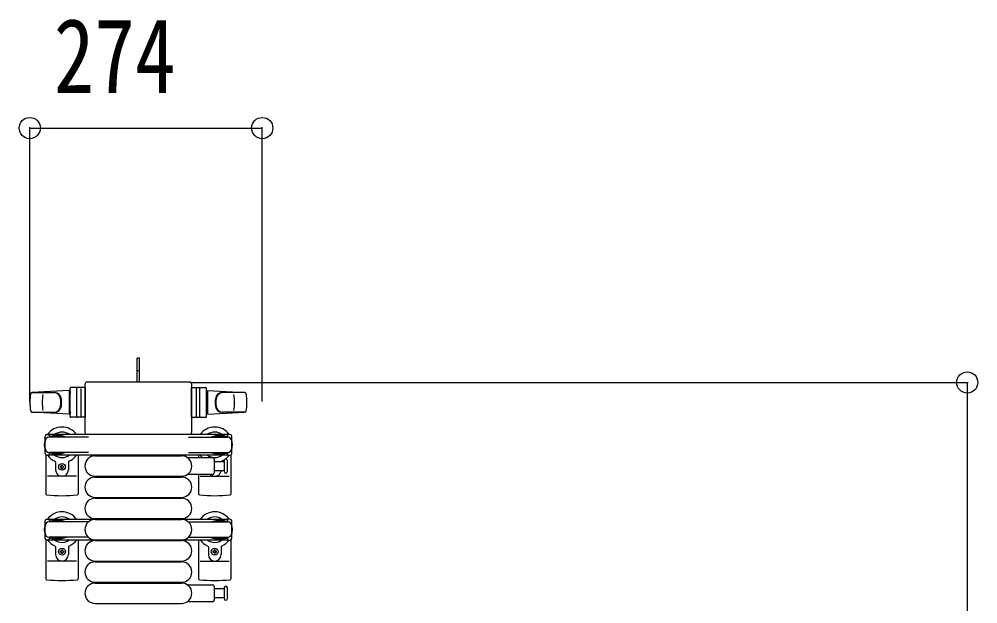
# Model space of a CAD drawing. Units: millimetres, scale not verified. Extents: x -16820 to 16820, y -11880 to 11880.
# Drawn here: x 9909 to 11039, y 2645 to 3334 of the extents above; entities that cross this region are included whole.
import ezdxf
from ezdxf.enums import TextEntityAlignment as Align

# ---------------------------------------------------------------- set-up
doc = ezdxf.new("R2010")
doc.units = ezdxf.units.MM
doc.header["$LTSCALE"] = 50
for name, color, linetype in [('0-2_YKK_13', 4, 'Continuous'), ('0-3_YKK_A1', 4, 'Continuous'), ('0-4_YKK_D', 6, 'Continuous')]:
    doc.layers.add(name, color=color, linetype=linetype)
doc.styles.add('ＭＳ ゴシック', font='')
doc.styles.get('ＭＳ ゴシック').set_extended_font_data('MS Gothic')

msp = doc.modelspace()

# ---------------------------------------------------------------- linework, layer by layer
at = {"layer": '0-2_YKK_13'}
for p, q in [((10050.58, 2934.5), (10047.58, 2934.5)), ((10047.58, 2919), (10047.58, 2934.5)), ((10050.58, 2919.65), (10047.58, 2919.65)), ((10047.58, 2906.5), (10047.58, 2919)), ((10109.58, 2906.5), (9988.58, 2906.5)), ((9988.58, 2906.5), (9988.58, 2906.5)), ((10109.58, 2906.5), (10109.58, 2906.5)), ((9967.58, 2896.5), (9923.55, 2894.07)), ((9923.97, 2894), (9949.71, 2894)), ((9967.58, 2896.5), (9967.58, 2868.5)), ((9968.58, 2895.5), (9967.58, 2895.5)), ((9967.58, 2895.5), (9967.58, 2869.5)), ((9968.58, 2866), (9968.58, 2899)), ((9968.58, 2895.5), (9968.58, 2893.1)), ((9986.58, 2900), (9969.58, 2900)), ((9976.58, 2866), (9976.58, 2899)), ((9981.08, 2899.06), (9981.08, 2865.89)), ((9986.08, 2904.01), (9986.08, 2847.5)), ((9986.08, 2904.01), (9986.08, 2904.01)), ((9986.58, 2865), (9986.58, 2900)), ((10111.58, 2865), (10111.58, 2900)), ((10111.58, 2900), (10128.58, 2900)), ((10112.08, 2847.5), (10112.08, 2904.01)), ((10112.08, 2904.01), (10112.08, 2904.01)), ((10117.08, 2899.06), (10117.08, 2865.89)), ((10121.58, 2866), (10121.58, 2899)), ((10129.58, 2866), (10129.58, 2899)), ((10129.58, 2895.5), (10129.58, 2893.1)), ((10129.58, 2895.5), (10130.58, 2895.5)), ((10130.58, 2896.5), (10130.58, 2868.5)), ((10130.58, 2896.5), (10174.61, 2894.07)), ((10130.58, 2895.5), (10130.58, 2869.5)), ((10174.19, 2894), (10148.45, 2894)), ((9923.2, 2871), (9950.39, 2871)), ((9967.58, 2868.5), (9923.55, 2870.94)), ((9968.58, 2871.9), (9968.58, 2869.5)), ((10129.58, 2871.9), (10129.58, 2869.5)), ((10130.58, 2868.5), (10174.61, 2870.94)), ((10174.96, 2871), (10147.77, 2871)), ((9968.58, 2869.5), (9967.58, 2869.5)), ((9986.58, 2865), (9969.58, 2865)), ((10111.58, 2865), (10128.58, 2865)), ((10129.58, 2869.5), (10130.58, 2869.5)), ((9939.08, 2822.2), (9939.08, 2842.8)), ((9960.88, 2842.5), (9943.88, 2842.5)), ((9990.14, 2841.5), (9944.08, 2841.5)), ((9947.38, 2843.3), (9947.38, 2842.5)), ((9957.9, 2843.3), (9947.38, 2843.3)), ((9963.88, 2841.7), (9957.9, 2843.3)), ((9963.88, 2841.7), (9963.88, 2841.5)), ((9986.08, 2847.5), (9986.08, 2847.5)), ((9988.58, 2845), (10109.58, 2845)), ((9988.58, 2845), (9988.58, 2845)), ((10108.02, 2841.5), (10154.08, 2841.5)), ((10109.58, 2845), (10109.58, 2845)), ((10112.08, 2847.5), (10112.08, 2847.5)), ((10134.28, 2841.7), (10140.27, 2843.3)), ((10134.28, 2841.7), (10134.28, 2841.5)), ((10137.28, 2842.5), (10154.28, 2842.5)), ((10140.27, 2843.3), (10150.78, 2843.3)), ((10150.78, 2843.3), (10150.78, 2842.5)), ((10159.08, 2822.2), (10159.08, 2842.8)), ((9940.08, 2820.47), (9940.08, 2774.41)), ((9943.88, 2820.2), (9941.08, 2820.2)), ((9943.88, 2823.5), (9943.88, 2820.2)), ((9960.88, 2822.5), (9943.88, 2822.5)), ((9990.14, 2823.5), (9944.08, 2823.5)), ((9947.38, 2821.7), (9947.38, 2822.5)), ((9957.9, 2821.7), (9947.38, 2821.7)), ((9963.88, 2823.31), (9957.9, 2821.7)), ((9963.88, 2823.31), (9963.88, 2823.5)), ((9978.08, 2820.5), (9978.08, 2774.41)), ((9998.08, 2819.5), (10100.08, 2819.5)), ((10108.02, 2823.5), (10154.08, 2823.5)), ((10108.76, 2817.5), (10136.58, 2817.5)), ((10120.08, 2820.5), (10120.08, 2817.5)), ((10134.28, 2823.31), (10134.28, 2823.5)), ((10134.28, 2823.31), (10140.27, 2821.7)), ((10137.28, 2822.5), (10154.28, 2822.5)), ((10138.58, 2815.5), (10138.58, 2799.5)), ((10140.27, 2821.7), (10150.78, 2821.7)), ((10150.08, 2813.75), (10150.08, 2801.25)), ((10150.78, 2821.7), (10150.78, 2822.5)), ((10154.28, 2823.5), (10154.28, 2820.2)), ((10154.28, 2820.2), (10157.08, 2820.2)), ((10158.08, 2820.47), (10158.08, 2774.41)), ((9951.58, 2812.21), (9951.58, 2803)), ((9958.64, 2807.82), (9958.64, 2808.7)), ((9959.52, 2805.18), (9959.52, 2804.3)), ((9966.58, 2812.21), (9966.58, 2803)), ((10138.58, 2813), (10150.08, 2813)), ((9976.08, 2795.5), (9942.08, 2795.5)), ((9998.08, 2795.5), (10100.08, 2795.5)), ((9998.08, 2794.5), (10100.08, 2794.5)), ((10136.58, 2797.5), (10108.76, 2797.5)), ((10120.08, 2797.5), (10120.08, 2774.41)), ((10122.08, 2795.5), (10156.08, 2795.5)), ((10150.08, 2802), (10138.58, 2802)), ((9998.08, 2770.5), (10100.08, 2770.5)), ((9998.08, 2769.5), (10100.08, 2769.5)), ((9939.08, 2722.2), (9939.08, 2742.8)), ((9960.88, 2742.5), (9943.88, 2742.5)), ((9990.14, 2741.5), (9944.08, 2741.5)), ((9947.38, 2743.3), (9947.38, 2742.5)), ((9957.9, 2743.3), (9947.38, 2743.3)), ((9963.88, 2741.7), (9957.9, 2743.3)), ((9963.88, 2741.7), (9963.88, 2741.5)), ((9998.08, 2745.5), (10100.08, 2745.5)), ((9998.08, 2744.5), (10100.08, 2744.5)), ((10108.02, 2741.5), (10154.08, 2741.5)), ((10134.28, 2741.7), (10140.27, 2743.3)), ((10134.28, 2741.7), (10134.28, 2741.5)), ((10137.28, 2742.5), (10154.28, 2742.5)), ((10140.27, 2743.3), (10150.78, 2743.3)), ((10150.78, 2743.3), (10150.78, 2742.5)), ((10159.08, 2722.2), (10159.08, 2742.8)), ((9943.88, 2723.5), (9943.88, 2720.2)), ((9990.14, 2723.5), (9944.08, 2723.5)), ((9963.88, 2723.31), (9957.9, 2721.7)), ((9963.88, 2723.31), (9963.88, 2723.5)), ((10108.02, 2723.5), (10154.08, 2723.5)), ((10134.28, 2723.31), (10134.28, 2723.5)), ((10134.28, 2723.31), (10140.27, 2721.7)), ((10154.28, 2723.5), (10154.28, 2720.2)), ((9940.08, 2720.47), (9940.08, 2674.41)), ((9943.88, 2720.2), (9941.08, 2720.2)), ((9960.88, 2722.5), (9943.88, 2722.5)), ((9947.38, 2721.7), (9947.38, 2722.5)), ((9957.9, 2721.7), (9947.38, 2721.7)), ((9951.58, 2712.21), (9951.58, 2703)), ((9966.58, 2712.21), (9966.58, 2703)), ((9978.08, 2720.5), (9978.08, 2674.41)), ((9998.08, 2720.5), (10100.08, 2720.5)), ((9998.08, 2719.5), (10100.08, 2719.5)), ((10120.08, 2720.5), (10120.08, 2674.41)), ((10131.58, 2712.21), (10131.58, 2703)), ((10137.28, 2722.5), (10154.28, 2722.5)), ((10140.27, 2721.7), (10150.78, 2721.7)), ((10146.58, 2712.21), (10146.58, 2703)), ((10150.78, 2721.7), (10150.78, 2722.5)), ((10154.28, 2720.2), (10157.08, 2720.2)), ((10158.08, 2720.47), (10158.08, 2674.41)), ((9958.64, 2707.82), (9958.64, 2708.7)), ((9959.52, 2705.18), (9959.52, 2704.3)), ((10138.64, 2705.18), (10138.64, 2704.3)), ((10139.52, 2707.82), (10139.52, 2708.7)), ((9976.08, 2695.5), (9942.08, 2695.5)), ((9998.08, 2695.5), (10100.08, 2695.5)), ((9998.08, 2694.5), (10100.08, 2694.5)), ((10122.08, 2695.5), (10156.08, 2695.5)), ((9998.08, 2670.5), (10100.08, 2670.5)), ((9998.08, 2669.5), (10100.08, 2669.5)), ((10108.76, 2667.5), (10136.58, 2667.5)), ((10138.58, 2665.5), (10138.58, 2649.5)), ((10138.58, 2663), (10150.08, 2663)), ((10150.08, 2663.75), (10150.08, 2651.25)), ((9998.08, 2645.5), (10100.08, 2645.5)), ((10136.58, 2647.5), (10108.76, 2647.5)), ((10150.08, 2652), (10138.58, 2652))]:
    msp.add_line(p, q, dxfattribs=at)
for points in [[(10050.58, 2906.5), (10050.58, 2919), (10050.58, 2934.5)], [(9941.08, 2844.8), (9943.88, 2844.8), (9943.88, 2841.5)], [(10157.08, 2844.8), (10154.28, 2844.8), (10154.28, 2841.5)], [(10154.08, 2801.25), (10154.08, 2807.5), (10154.08, 2813.75)], [(9957.76, 2806.06), (9956.88, 2806.06), (9956.88, 2806.94), (9957.76, 2806.94)], [(9958.64, 2808.7), (9959.52, 2808.7), (9959.52, 2807.82)], [(9959.52, 2804.3), (9958.64, 2804.3), (9958.64, 2805.18)], [(9960.4, 2806.94), (9961.28, 2806.94), (9961.28, 2806.06), (9960.4, 2806.06)], [(9941.08, 2744.8), (9943.88, 2744.8), (9943.88, 2741.5)], [(10157.08, 2744.8), (10154.28, 2744.8), (10154.28, 2741.5)], [(9957.76, 2706.06), (9956.88, 2706.06), (9956.88, 2706.94), (9957.76, 2706.94)], [(9958.64, 2708.7), (9959.52, 2708.7), (9959.52, 2707.82)], [(9959.52, 2704.3), (9958.64, 2704.3), (9958.64, 2705.18)], [(9960.4, 2706.94), (9961.28, 2706.94), (9961.28, 2706.06), (9960.4, 2706.06)], [(10137.76, 2706.94), (10136.88, 2706.94), (10136.88, 2706.06), (10137.76, 2706.06)], [(10139.52, 2708.7), (10138.64, 2708.7), (10138.64, 2707.82)], [(10138.64, 2704.3), (10139.52, 2704.3), (10139.52, 2705.18)], [(10140.4, 2706.06), (10141.28, 2706.06), (10141.28, 2706.94), (10140.4, 2706.94)], [(10154.08, 2651.25), (10154.08, 2657.5), (10154.08, 2663.75)]]:
    msp.add_lwpolyline(points, dxfattribs=at)
for centre in [(9959.08, 2806.5), (9959.08, 2706.5), (10139.08, 2706.5)]:
    msp.add_circle(centre, 4, dxfattribs=at)
for centre, radius, start, end in [((9971.08, 2882.5), 50, 168.05356, 191.94644), ((9971.08, 2882.5), 50, 168.05356, 191.97738), ((9923.64, 2892.57), 1.5, 93.16862, 168.02262), ((9949.52, 2886), 8, 6.27929, 90), ((9950.39, 2886), 8, 6.27929, 90), ((9969.58, 2899), 1, 90, 180), ((9977.58, 2899), 1, 90, 180), ((10120.58, 2899), 1, 0, 90), ((10128.58, 2899), 1, 0, 90), ((10147.77, 2886), 8, 90, 173.72071), ((10148.65, 2886), 8, 90, 173.72071), ((10174.53, 2892.57), 1.5, 11.97738, 86.83138), ((10127.08, 2882.5), 50, 348.02262, 11.94644), ((10127.08, 2882.5), 50, 348.05356, 11.94644), ((9985.68, 2882.5), 50, 169.45053, 190.87665), ((9917.71, 2882.5), 40, 353.72071, 6.27929), ((9918.58, 2882.5), 40, 353.72071, 6.27929), ((10179.58, 2882.5), 40, 173.72071, 186.27929), ((10180.45, 2882.5), 40, 173.72071, 186.27929), ((10112.48, 2882.5), 50, 349.12335, 10.54947), ((9923.64, 2872.44), 1.5, 191.97738, 266.83138), ((9949.52, 2879), 8, 270, 353.72071), ((9950.39, 2879), 8, 270, 353.72071), ((10147.77, 2879), 8, 186.27929, 270), ((10148.65, 2879), 8, 186.27929, 270), ((10174.53, 2872.44), 1.5, 273.16862, 348.02262), ((9969.58, 2866), 1, 180, 270), ((9977.58, 2866), 1, 180, 270), ((10120.58, 2866), 1, 270, 0), ((10128.58, 2866), 1, 270, 0), ((9959.08, 2832.5), 21, 34.8499, 144.14653), ((10139.08, 2832.5), 21, 35.85347, 145.1501), ((9959.08, 2832.5), 21, 162.24721, 197.75279), ((9941.08, 2842.8), 2, 90, 180), ((9944.08, 2836.5), 5, 90, 180), ((9959.08, 2832.5), 15, 53.1301, 126.8699), ((10139.08, 2832.5), 15, 53.1301, 126.8699), ((10154.08, 2836.5), 5, 0, 90), ((10157.08, 2842.8), 2, 0, 90), ((10139.08, 2832.5), 21, 342.24721, 17.75279), ((9944.08, 2828.5), 5, 180, 270), ((10154.08, 2828.5), 5, 270, 0), ((9941.08, 2822.2), 2, 180, 270), ((9959.08, 2832.5), 21, 215.85347, 247.27158), ((9959.08, 2832.5), 15, 233.1301, 306.8699), ((9959.08, 2832.5), 21, 292.72842, 325.1501), ((9998.08, 2807.5), 12, 90, 270), ((10100.08, 2807.5), 12, 270, 90), ((10108.76, 2816.5), 1, 90, 168.06047), ((10139.08, 2832.5), 21, 214.8499, 225.58471), ((10139.08, 2832.5), 15, 233.1301, 306.8699), ((10136.58, 2815.5), 2, 0, 90), ((10139.08, 2832.5), 21, 292.72842, 302.5406), ((10152.08, 2813.75), 2, 90, 180), ((10139.08, 2832.5), 21, 306.9292, 324.14653), ((10152.08, 2813.75), 2, 0, 90), ((10157.08, 2822.2), 2, 270, 0), ((9950.58, 2812.21), 1, 0, 67.27158), ((9959.08, 2803), 7.5, 180, 0), ((9957.76, 2807.82), 0.88, 270, 0), ((9957.76, 2805.18), 0.88, 0, 90), ((9960.4, 2807.82), 0.88, 180, 270), ((9960.4, 2805.18), 0.88, 90, 180), ((9967.58, 2812.21), 1, 112.72842, 180), ((10147.58, 2812.21), 1, 112.72842, 127.66294), ((9998.08, 2782.5), 12, 90, 270), ((10100.08, 2782.5), 12, 270, 90), ((10108.76, 2798.5), 1, 191.93946, 270), ((10139.08, 2803), 7.5, 227.16663, 352.33771), ((10136.58, 2799.5), 2, 270, 0), ((10152.08, 2801.25), 2, 180, 270), ((10152.08, 2801.25), 2, 270, 0), ((9941.08, 2774.41), 1, 180, 264.26083), ((9959.08, 2953.5), 181, 264.26083, 275.73917), ((9977.08, 2774.41), 1, 275.73917, 0), ((9998.08, 2757.5), 12, 90, 270), ((10100.08, 2757.5), 12, 270, 90), ((10121.08, 2774.41), 1, 180, 264.26083), ((10139.08, 2953.5), 181, 264.26083, 275.73917), ((10157.08, 2774.41), 1, 275.73917, 0), ((9959.08, 2732.5), 21, 34.8499, 144.14653), ((9959.08, 2732.5), 15, 53.1301, 126.8699), ((10139.08, 2732.5), 21, 35.85347, 145.1501), ((10139.08, 2732.5), 15, 53.1301, 126.8699), ((9959.08, 2732.5), 21, 162.24721, 197.75279), ((9941.08, 2742.8), 2, 90, 180), ((9944.08, 2736.5), 5, 90, 180), ((9998.08, 2732.5), 12, 90, 270), ((10100.08, 2732.5), 12, 270, 90), ((10154.08, 2736.5), 5, 0, 90), ((10157.08, 2742.8), 2, 0, 90), ((10139.08, 2732.5), 21, 342.24721, 17.75279), ((9944.08, 2728.5), 5, 180, 270), ((10154.08, 2728.5), 5, 270, 0), ((9941.08, 2722.2), 2, 180, 270), ((9959.08, 2732.5), 21, 215.85347, 247.27158), ((9959.08, 2732.5), 15, 233.1301, 306.8699), ((9950.58, 2712.21), 1, 0, 67.27158), ((9967.58, 2712.21), 1, 112.72842, 180), ((9959.08, 2732.5), 21, 292.72842, 325.1501), ((9998.08, 2707.5), 12, 90, 270), ((10100.08, 2707.5), 12, 270, 90), ((10139.08, 2732.5), 21, 214.8499, 247.27158), ((10139.08, 2732.5), 15, 233.1301, 306.8699), ((10130.58, 2712.21), 1, 0, 67.27158), ((10147.58, 2712.21), 1, 112.72842, 180), ((10139.08, 2732.5), 21, 292.72842, 324.14653), ((10157.08, 2722.2), 2, 270, 0), ((9959.08, 2703), 7.5, 180, 0), ((9957.76, 2707.82), 0.88, 270, 0), ((9957.76, 2705.18), 0.88, 0, 90), ((9960.4, 2707.82), 0.88, 180, 270), ((9960.4, 2705.18), 0.88, 90, 180), ((10139.08, 2703), 7.5, 180, 0), ((10137.76, 2707.82), 0.88, 270, 0), ((10137.76, 2705.18), 0.88, 0, 90), ((10140.4, 2707.82), 0.88, 180, 270), ((10140.4, 2705.18), 0.88, 90, 180), ((9998.08, 2682.5), 12, 90, 270), ((10100.08, 2682.5), 12, 270, 90), ((9941.08, 2674.41), 1, 180, 264.26083), ((9959.08, 2853.5), 181, 264.26083, 275.73917), ((9977.08, 2674.41), 1, 275.73917, 0), ((9998.08, 2657.5), 12, 90, 270), ((10100.08, 2657.5), 12, 270, 90), ((10108.76, 2666.5), 1, 90, 168.06047), ((10121.08, 2674.41), 1, 180, 264.26083), ((10139.08, 2853.5), 181, 264.26083, 275.73917), ((10136.58, 2665.5), 2, 0, 90), ((10157.08, 2674.41), 1, 275.73917, 0), ((10152.08, 2663.75), 2, 90, 180), ((10152.08, 2663.75), 2, 0, 90), ((10108.76, 2648.5), 1, 191.93946, 270), ((10136.58, 2649.5), 2, 270, 0), ((10152.08, 2651.25), 2, 180, 270), ((10152.08, 2651.25), 2, 270, 0)]:
    msp.add_arc(centre, radius, start, end, dxfattribs=at)
for centre, major_axis, start_param, end_param in [((9988.58, 2904), (-1.77, 1.77), 5.4996506, 7.06672), ((10109.58, 2904), (-1.77, -1.77), 2.358058, 3.9251274), ((9988.58, 2847.51), (-1.77, -1.77), 5.4996506, 7.06672), ((10109.58, 2847.51), (-1.77, 1.77), 2.358058, 3.9251274)]:
    msp.add_ellipse(centre, major_axis=major_axis, ratio=0.997169, start_param=start_param, end_param=end_param, dxfattribs=at)
at = {"layer": '0-3_YKK_A1'}
for p, q in [((10154.08, 2844.5), (9944.08, 2844.5)), ((9944.08, 2844.5), (9944.08, 2841.5)), ((10154.08, 2842.5), (10154.08, 2844.5)), ((9944.08, 2823.5), (9944.08, 2820.5)), ((9944.08, 2820.5), (10154.08, 2820.5)), ((10154.08, 2820.5), (10154.08, 2822.5)), ((10154.08, 2744.5), (9944.08, 2744.5)), ((9944.08, 2744.5), (9944.08, 2741.5)), ((10154.08, 2744.5), (10154.08, 2741.5)), ((9944.08, 2723.5), (9944.08, 2720.5)), ((10154.08, 2723.5), (10154.08, 2720.5)), ((9944.08, 2720.5), (10154.08, 2720.5))]:
    msp.add_line(p, q, dxfattribs=at)
at = {"layer": '0-4_YKK_D'}
for p, q in [((9921.08, 2883.49), (9921.08, 3207)), ((9921.08, 3206), (10195.08, 3206)), ((10195.08, 2883.6), (10195.08, 3207)), ((10110.35, 2906), (11027.08, 2906)), ((11026.08, 2906), (11026.08, 2311.5))]:
    msp.add_line(p, q, dxfattribs=at)
for centre in [(9921.08, 3206), (10195.08, 3206), (11026.08, 2906)]:
    msp.add_circle(centre, 12.5, dxfattribs=at)

# ---------------------------------------------------------------- texts
at = {"layer": '0-4_YKK_D', "style": 'ＭＳ ゴシック', "width": 0.8}
msp.add_text('274', height=87.98, dxfattribs=at).set_placement((9949.28, 3221), align=Align.BOTTOM_LEFT)

doc.saveas('drawing.dxf')
